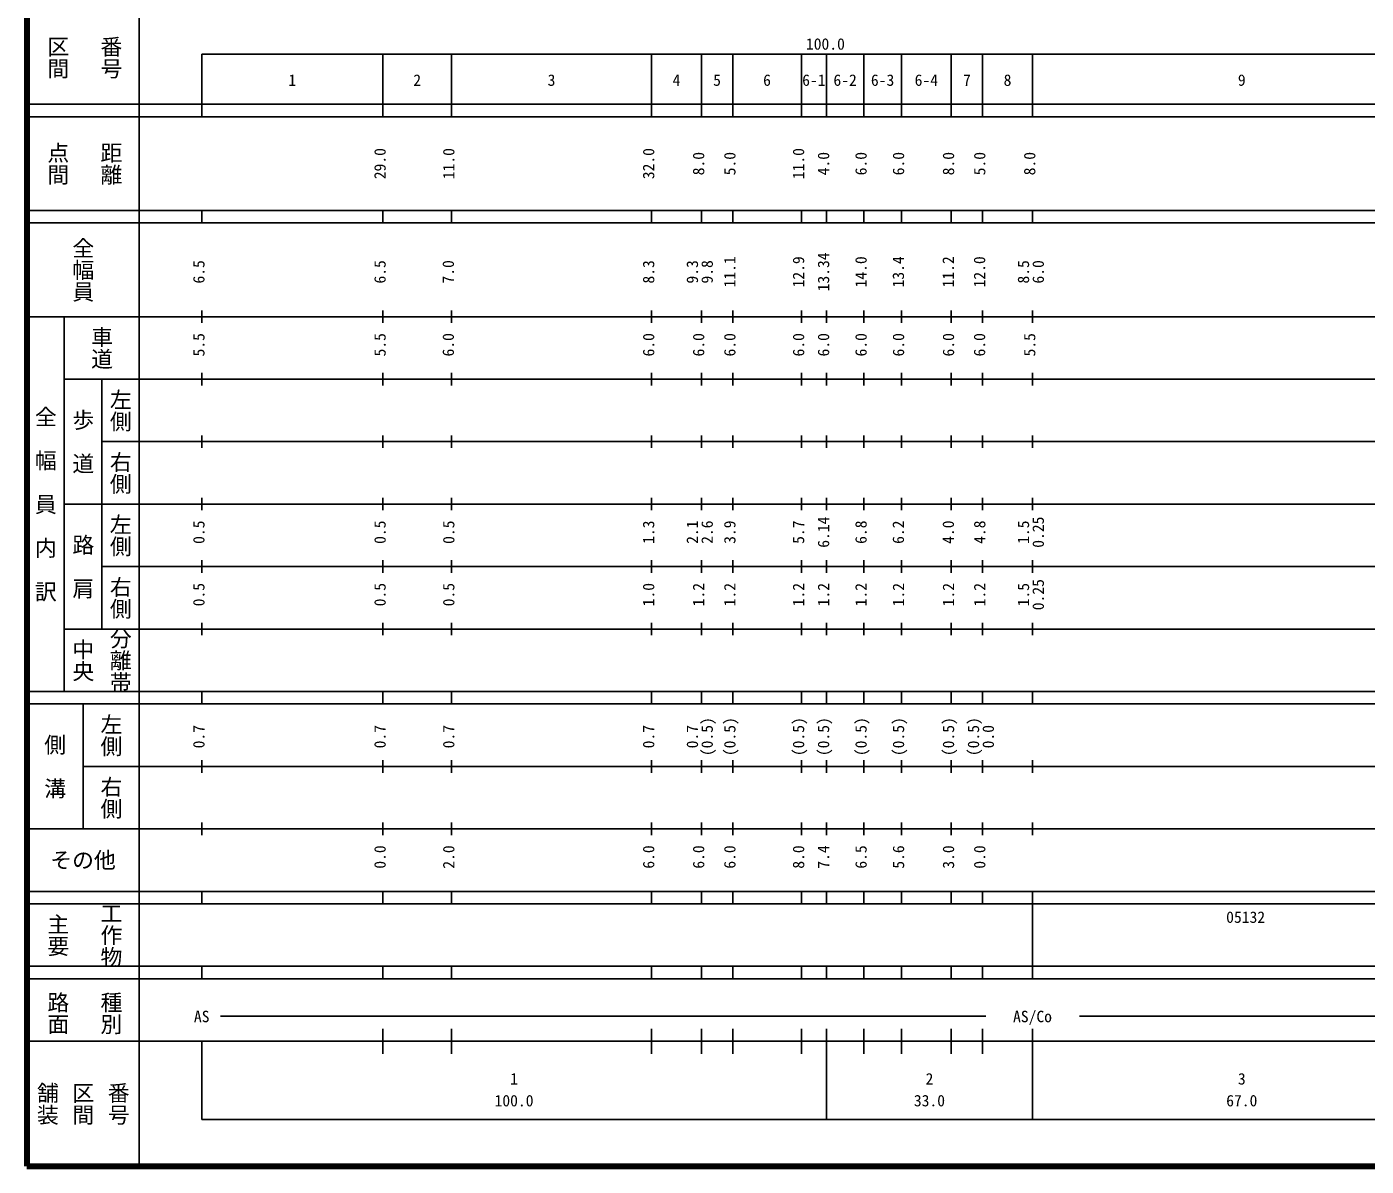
# Model space of a CAD drawing. Units: millimetres on the paper, enlarged 1000 times. Extents: x 40000 to 680000, y 20000 to 380000.
# Drawn here: x 40000 to 254418, y 20000 to 202409 of the extents above; entities that cross this region are included whole.
import ezdxf
from ezdxf.enums import TextEntityAlignment as Align

# ---------------------------------------------------------------- set-up
doc = ezdxf.new("R2010")
doc.units = ezdxf.units.MM
doc.header["$LTSCALE"] = 1000
doc.layers.add('M-TTL', color=2, linetype='Continuous', lineweight=140)
doc.layers.add('M-TTL-BAND', color=7, linetype='Continuous', lineweight=25)
doc.styles.add('@ＭＳ ゴシック', font='')
doc.styles.add('ＭＳ ゴシック', font='')
doc.styles.get('@ＭＳ ゴシック').set_extended_font_data('@MS Gothic')
doc.styles.get('ＭＳ ゴシック').set_extended_font_data('MS Gothic')

msp = doc.modelspace()

# ---------------------------------------------------------------- linework, layer by layer
at = {"layer": 'M-TTL'}
for p, q in [((40000, 380000), (40000, 20000)), ((40000, 20000), (680000, 20000))]:
    msp.add_line(p, q, dxfattribs=at)
at = {"layer": 'M-TTL-BAND'}
for p, q in [((58000, 370000), (58000, 20000)), ((68000, 198000), (579000, 198000)), ((68000, 198000), (68000, 188000)), ((97000, 188000), (97000, 198000)), ((108000, 188000), (108000, 198000)), ((140000, 188000), (140000, 198000)), ((148000, 188000), (148000, 198000)), ((153000, 188000), (153000, 198000)), ((164000, 188000), (164000, 198000)), ((168000, 188000), (168000, 198000)), ((174000, 188000), (174000, 198000)), ((180000, 188000), (180000, 198000)), ((188000, 188000), (188000, 198000)), ((193000, 188000), (193000, 198000)), ((201000, 188000), (201000, 198000)), ((40000, 190000), (579000, 190000)), ((40000, 188000), (579000, 188000)), ((40000, 173000), (579000, 173000)), ((68000, 171000), (68000, 173000)), ((97000, 171000), (97000, 173000)), ((108000, 171000), (108000, 173000)), ((140000, 171000), (140000, 173000)), ((148000, 171000), (148000, 173000)), ((153000, 171000), (153000, 173000)), ((164000, 171000), (164000, 173000)), ((168000, 171000), (168000, 173000)), ((174000, 171000), (174000, 173000)), ((180000, 171000), (180000, 173000)), ((188000, 171000), (188000, 173000)), ((193000, 171000), (193000, 173000)), ((201000, 171000), (201000, 173000)), ((40000, 171000), (579000, 171000)), ((68000, 155000), (68000, 157000)), ((97000, 155000), (97000, 157000)), ((108000, 155000), (108000, 157000)), ((140000, 155000), (140000, 157000)), ((148000, 155000), (148000, 157000)), ((153000, 155000), (153000, 157000)), ((164000, 155000), (164000, 157000)), ((168000, 155000), (168000, 157000)), ((174000, 155000), (174000, 157000)), ((180000, 155000), (180000, 157000)), ((188000, 155000), (188000, 157000)), ((193000, 155000), (193000, 157000)), ((201000, 155000), (201000, 157000)), ((40000, 156000), (579000, 156000)), ((46000, 96000), (46000, 156000)), ((46000, 146000), (579000, 146000)), ((52000, 146000), (52000, 106000)), ((68000, 145000), (68000, 147000)), ((97000, 145000), (97000, 147000)), ((108000, 145000), (108000, 147000)), ((140000, 145000), (140000, 147000)), ((148000, 145000), (148000, 147000)), ((153000, 145000), (153000, 147000)), ((164000, 145000), (164000, 147000)), ((168000, 145000), (168000, 147000)), ((174000, 145000), (174000, 147000)), ((180000, 145000), (180000, 147000)), ((188000, 145000), (188000, 147000)), ((193000, 145000), (193000, 147000)), ((201000, 145000), (201000, 147000)), ((52000, 136000), (579000, 136000)), ((68000, 135000), (68000, 137000)), ((97000, 135000), (97000, 137000)), ((108000, 135000), (108000, 137000)), ((140000, 135000), (140000, 137000)), ((148000, 135000), (148000, 137000)), ((153000, 135000), (153000, 137000)), ((164000, 135000), (164000, 137000)), ((168000, 135000), (168000, 137000)), ((174000, 135000), (174000, 137000)), ((180000, 135000), (180000, 137000)), ((188000, 135000), (188000, 137000)), ((193000, 135000), (193000, 137000)), ((201000, 135000), (201000, 137000)), ((68000, 125000), (68000, 127000)), ((97000, 125000), (97000, 127000)), ((108000, 125000), (108000, 127000)), ((140000, 125000), (140000, 127000)), ((148000, 125000), (148000, 127000)), ((153000, 125000), (153000, 127000)), ((164000, 125000), (164000, 127000)), ((168000, 125000), (168000, 127000)), ((174000, 125000), (174000, 127000)), ((180000, 125000), (180000, 127000)), ((188000, 125000), (188000, 127000)), ((193000, 125000), (193000, 127000)), ((201000, 125000), (201000, 127000)), ((46000, 126000), (579000, 126000)), ((52000, 116000), (579000, 116000)), ((68000, 115000), (68000, 117000)), ((97000, 115000), (97000, 117000)), ((108000, 115000), (108000, 117000)), ((140000, 115000), (140000, 117000)), ((148000, 115000), (148000, 117000)), ((153000, 115000), (153000, 117000)), ((164000, 115000), (164000, 117000)), ((168000, 115000), (168000, 117000)), ((174000, 115000), (174000, 117000)), ((180000, 115000), (180000, 117000)), ((188000, 115000), (188000, 117000)), ((193000, 115000), (193000, 117000)), ((201000, 115000), (201000, 117000)), ((46000, 106000), (579000, 106000)), ((68000, 105000), (68000, 107000)), ((97000, 105000), (97000, 107000)), ((108000, 105000), (108000, 107000)), ((140000, 105000), (140000, 107000)), ((148000, 105000), (148000, 107000)), ((153000, 105000), (153000, 107000)), ((164000, 105000), (164000, 107000)), ((168000, 105000), (168000, 107000)), ((174000, 105000), (174000, 107000)), ((180000, 105000), (180000, 107000)), ((188000, 105000), (188000, 107000)), ((193000, 105000), (193000, 107000)), ((201000, 105000), (201000, 107000)), ((40000, 96000), (579000, 96000)), ((68000, 94000), (68000, 96000)), ((97000, 94000), (97000, 96000)), ((108000, 94000), (108000, 96000)), ((140000, 94000), (140000, 96000)), ((148000, 94000), (148000, 96000)), ((153000, 94000), (153000, 96000)), ((164000, 94000), (164000, 96000)), ((168000, 94000), (168000, 96000)), ((174000, 94000), (174000, 96000)), ((180000, 94000), (180000, 96000)), ((188000, 94000), (188000, 96000)), ((193000, 94000), (193000, 96000)), ((201000, 94000), (201000, 96000)), ((40000, 94000), (579000, 94000)), ((49000, 94000), (49000, 74000)), ((49000, 84000), (579000, 84000)), ((68000, 83000), (68000, 85000)), ((97000, 83000), (97000, 85000)), ((108000, 83000), (108000, 85000)), ((140000, 83000), (140000, 85000)), ((148000, 83000), (148000, 85000)), ((153000, 83000), (153000, 85000)), ((164000, 83000), (164000, 85000)), ((168000, 83000), (168000, 85000)), ((174000, 83000), (174000, 85000)), ((180000, 83000), (180000, 85000)), ((188000, 83000), (188000, 85000)), ((193000, 83000), (193000, 85000)), ((201000, 83000), (201000, 85000)), ((40000, 74000), (579000, 74000)), ((68000, 73000), (68000, 75000)), ((97000, 73000), (97000, 75000)), ((108000, 73000), (108000, 75000)), ((140000, 73000), (140000, 75000)), ((148000, 73000), (148000, 75000)), ((153000, 73000), (153000, 75000)), ((164000, 73000), (164000, 75000)), ((168000, 73000), (168000, 75000)), ((174000, 73000), (174000, 75000)), ((180000, 73000), (180000, 75000)), ((188000, 73000), (188000, 75000)), ((193000, 73000), (193000, 75000)), ((201000, 73000), (201000, 75000)), ((40000, 64000), (579000, 64000)), ((68000, 62000), (68000, 64000)), ((97000, 62000), (97000, 64000)), ((108000, 62000), (108000, 64000)), ((140000, 62000), (140000, 64000)), ((148000, 62000), (148000, 64000)), ((153000, 62000), (153000, 64000)), ((164000, 62000), (164000, 64000)), ((168000, 62000), (168000, 64000)), ((174000, 62000), (174000, 64000)), ((180000, 62000), (180000, 64000)), ((188000, 62000), (188000, 64000)), ((193000, 62000), (193000, 64000)), ((201000, 62000), (201000, 64000)), ((40000, 62000), (579000, 62000)), ((201000, 52000), (201000, 62000)), ((40000, 52000), (579000, 52000)), ((68000, 50000), (68000, 52000)), ((97000, 50000), (97000, 52000)), ((108000, 50000), (108000, 52000)), ((140000, 50000), (140000, 52000)), ((148000, 50000), (148000, 52000)), ((153000, 50000), (153000, 52000)), ((164000, 50000), (164000, 52000)), ((168000, 50000), (168000, 52000)), ((174000, 50000), (174000, 52000)), ((180000, 50000), (180000, 52000)), ((188000, 50000), (188000, 52000)), ((193000, 50000), (193000, 52000)), ((201000, 50000), (201000, 52000)), ((40000, 50000), (579000, 50000)), ((71000, 44000), (193500, 44000)), ((208500, 44000), (334400, 44000)), ((97000, 38000), (97000, 42000)), ((108000, 38000), (108000, 42000)), ((140000, 38000), (140000, 42000)), ((148000, 38000), (148000, 42000)), ((153000, 38000), (153000, 42000)), ((164000, 38000), (164000, 42000)), ((168000, 27500), (168000, 42000)), ((174000, 38000), (174000, 42000)), ((180000, 38000), (180000, 42000)), ((188000, 38000), (188000, 42000)), ((193000, 38000), (193000, 42000)), ((201000, 27500), (201000, 42000)), ((40000, 40000), (579000, 40000)), ((68000, 40000), (68000, 27500)), ((68000, 27500), (579000, 27500))]:
    msp.add_line(p, q, dxfattribs=at)

# ---------------------------------------------------------------- texts
at = {"layer": 'M-TTL-BAND', "style": '@ＭＳ ゴシック'}
for s, p in [('区間', (45000, 197500)), ('番号', (53500, 197500)), ('点間', (45000, 180500)), ('距離', (53500, 180500)), ('全幅員', (49000, 163500)), ('車道', (52000, 151000)), ('左側', (55000, 141000)), ('全\u3000幅\u3000員\u3000内\u3000訳', (43000, 126000)), ('歩\u3000道', (49000, 136000)), ('右側', (55000, 131000)), ('左側', (55000, 121000)), ('路\u3000肩', (49000, 116000)), ('右側', (55000, 111000)), ('分離帯', (55000, 101000)), ('中央', (49000, 101000)), ('左側', (53500, 89000)), ('側\u3000溝', (44500, 84000)), ('右側', (53500, 79000)), ('主要', (45000, 57000)), ('工作物', (53500, 57000)), ('路面', (45000, 44500)), ('種別', (53500, 44500)), ('舗装', (43333, 30000)), ('区間', (49000, 30000)), ('番号', (54667, 30000))]:
    msp.add_text(s, height=2566, rotation=270, dxfattribs=at).set_placement(p, align=Align.MIDDLE_CENTER)
at = {"layer": 'M-TTL-BAND', "style": 'ＭＳ ゴシック'}
for s, p in [('100.0', (167844, 198195)), ('1', (82500, 192405)), ('2', (102500, 192405)), ('3', (124000, 192405)), ('4', (144000, 192405)), ('5', (150500, 192405)), ('6', (158500, 192405)), ('6-1', (166000, 192405)), ('6-2', (171000, 192405)), ('6-3', (177000, 192405)), ('6-4', (184000, 192405)), ('7', (190500, 192405)), ('8', (197000, 192405)), ('9', (234500, 192405)), ('AS/Co', (201000, 42500)), ('AS', (68000, 42500)), ('1', (118000, 32523)), ('2', (184500, 32523)), ('3', (234500, 32523)), ('100.0', (118000, 29033)), ('33.0', (184500, 29033)), ('67.0', (234500, 29033))]:
    msp.add_text(s, height=1833, dxfattribs=at).set_placement(p, align=Align.BOTTOM_CENTER)
for s, p in [('29.0', (98000, 180500)), ('11.0', (109000, 180500)), ('32.0', (141000, 180500)), ('11.0', (165000, 180500)), ('8.0', (149000, 180500)), ('5.0', (154000, 180500)), ('4.0', (169000, 180500)), ('6.0', (175000, 180500)), ('6.0', (181000, 180500)), ('8.0', (189000, 180500)), ('5.0', (194000, 180500)), ('8.0', (202000, 180500)), ('11.1', (154000, 163174)), ('12.9', (165000, 163174)), ('13.34', (169000, 163174)), ('14.0', (175000, 163174)), ('13.4', (180972, 163174)), ('11.2', (188972, 163174)), ('12.0', (193972, 163174)), ('6.5', (69000, 163174)), ('6.5', (98000, 163174)), ('7.0', (108927, 163174)), ('8.3', (141000, 163174)), ('9.3', (148000, 163174)), ('9.8', (150370, 163174)), ('8.5', (201000, 163174)), ('6.0', (203370, 163174)), ('5.5', (69000, 151500)), ('5.5', (98000, 151500)), ('6.0', (108927, 151500)), ('6.0', (141000, 151500)), ('6.0', (149000, 151500)), ('6.0', (154000, 151500)), ('6.0', (165000, 151500)), ('6.0', (169000, 151500)), ('6.0', (175000, 151500)), ('6.0', (181000, 151500)), ('6.0', (189000, 151500)), ('6.0', (193972, 151500)), ('5.5', (202000, 151500)), ('0.5', (69000, 121500)), ('0.5', (98000, 121500)), ('0.5', (109000, 121500)), ('1.3', (141000, 121500)), ('2.1', (148000, 121500)), ('2.6', (150370, 121500)), ('3.9', (154000, 121500)), ('5.7', (165000, 121500)), ('6.14', (169000, 121500)), ('6.8', (175000, 121500)), ('6.2', (180972, 121500)), ('4.0', (188972, 121500)), ('4.8', (194000, 121500)), ('1.5', (201000, 121500)), ('0.25', (203370, 121500)), ('0.25', (203370, 111500)), ('0.5', (69000, 111500)), ('0.5', (98000, 111500)), ('0.5', (109000, 111500)), ('1.0', (141000, 111500)), ('1.2', (149000, 111500)), ('1.2', (154000, 111500)), ('1.2', (165000, 111500)), ('1.2', (169000, 111500)), ('1.2', (175000, 111500)), ('1.2', (181000, 111500)), ('1.2', (189000, 111500)), ('1.2', (194000, 111500)), ('1.5', (201000, 111500)), ('0.7', (69000, 88764)), ('0.7', (98000, 88764)), ('0.7', (109000, 88764)), ('0.7', (141000, 88764)), ('0.7', (148000, 88764)), ('(0.5)', (150370, 88764)), ('(0.5)', (154000, 88764)), ('(0.5)', (165000, 88764)), ('(0.5)', (169000, 88764)), ('(0.5)', (175000, 88764)), ('(0.5)', (181000, 88764)), ('(0.5)', (189000, 88764)), ('(0.5)', (193000, 88764)), ('0.0', (195370, 88764)), ('0.0', (98000, 69500)), ('2.0', (109000, 69500)), ('6.0', (141000, 69500)), ('6.0', (149000, 69500)), ('6.0', (154000, 69500)), ('8.0', (165000, 69500)), ('7.4', (169000, 69500)), ('6.5', (175000, 69500)), ('5.6', (181000, 69500)), ('3.0', (189000, 69500)), ('0.0', (194000, 69500))]:
    msp.add_text(s, height=1833, rotation=90, dxfattribs=at).set_placement(p, align=Align.BOTTOM_CENTER)
msp.add_text('その他', height=2566, dxfattribs=at).set_placement((49000, 69000), align=Align.MIDDLE_CENTER)
msp.add_text('05132', height=1833, dxfattribs=at).set_placement((232000, 58405), align=Align.BOTTOM_LEFT)

doc.saveas('drawing.dxf')
